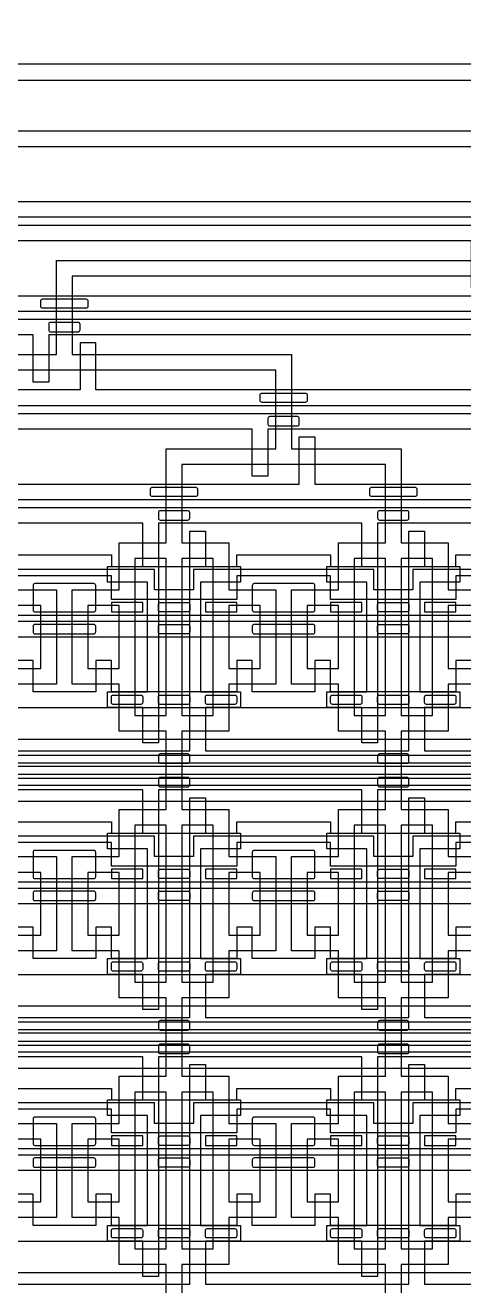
# Model space of a CAD drawing. Extents: x 0 to 194465, y -118660 to 40475.
# Drawn here: x 21262 to 24062, y 18188 to 26222 of the extents above; entities that cross this region are included whole.
import ezdxf

# ---------------------------------------------------------------- set-up
doc = ezdxf.new("R2010")
doc.units = 13
for name, color, linetype in [('Control 1 - Push up', 6, 'Continuous'), ('Control 2 - Push down', 1, 'Continuous'), ('Flow', 5, 'Continuous')]:
    doc.layers.add(name, color=color, linetype=linetype)

msp = doc.modelspace()

# ---------------------------------------------------------------- linework, layer by layer
at = {"layer": 'Control 1 - Push up'}
for points in [[(21212.498876, 22846.1072), (21812.498876, 22846.1072), (21812.498876, 22773.1072), (22612.498876, 22773.1072), (22612.498876, 22846.1072), (23212.498876, 22846.1072), (23212.498876, 22773.1072), (24012.498876, 22773.1072), (24012.498876, 22846.1072), (24612.498876, 22846.1072), (24612.498876, 22773.1072), (25412.498876, 22773.1072), (25412.498876, 22846.1072), (26012.498876, 22846.1072), (26012.498876, 22773.1072), (26812.498876, 22773.1072), (26812.498876, 22846.1072), (27412.498876, 22846.1072), (27412.498876, 22773.1072), (28212.498876, 22773.1072), (28212.498876, 22846.1072), (28812.498876, 22846.1072), (28812.498876, 22773.1072), (29612.498876, 22773.1072)], [(24887.498876, 22753.1072), (23737.498876, 22753.1072), (23737.498876, 22623.1072), (23487.498876, 22623.1072), (23487.498876, 22753.1072), (22337.498876, 22753.1072), (22337.498876, 22623.1072), (22087.498876, 22623.1072), (22087.498876, 22753.1072), (20937.498876, 22753.1072)], [(29612.498876, 22563.1072), (28812.498876, 22563.1072), (28812.498876, 22713.1072), (28212.498876, 22713.1072), (28212.498876, 22563.1072), (27412.498876, 22563.1072), (27412.498876, 22713.1072), (26812.498876, 22713.1072), (26812.498876, 22563.1072), (26012.498876, 22563.1072), (26012.498876, 22713.1072), (25412.498876, 22713.1072), (25412.498876, 22563.1072), (24612.498876, 22563.1072), (24612.498876, 22713.1072), (24012.498876, 22713.1072), (24012.498876, 22563.1072), (23212.498876, 22563.1072), (23212.498876, 22713.1072), (22612.498876, 22713.1072), (22612.498876, 22563.1072), (21812.498876, 22563.1072), (21812.498876, 22713.1072), (21212.498876, 22713.1072)], [(18062.498876, 22463.106939), (41862.498876, 22463.107205)], [(18162.498876, 22423.106938), (41762.498876, 22423.1072), (44962.498876, 22423.1072), (44962.498876, 22323.1072), (41662.498876, 22323.1072), (18262.498876, 22323.1072)], [(24112.498876, 22173.1072), (24012.498876, 22173.1072), (24012.498876, 21973.1072), (23212.498876, 21973.1072), (23212.498876, 22173.1072), (23112.498876, 22173.1072), (23112.498876, 21973.1072), (22712.498876, 21973.1072), (22712.498876, 22173.1072), (22612.498876, 22173.1072), (22612.498876, 21973.1072), (21812.498876, 21973.1072), (21812.498876, 22173.1072), (21712.498876, 22173.1072), (21712.498876, 21973.1072), (21312.498876, 21973.1072), (21312.498876, 22173.1072), (21212.498876, 22173.1072)], [(18462.498876, 21873.1072), (41262.498876, 21873.1072)], [(18462.498876, 20173.1072), (41962.498876, 20173.1072), (41962.498876, 21670.606938), (18462.498876, 21670.606938)], [(18362.498876, 21570.606938), (41862.498876, 21570.606938)], [(18262.498876, 21520.606938), (41762.498876, 21520.606938), (41762.498876, 20623.1072), (18262.498876, 20623.1072)], [(18062.498876, 20763.106939), (41562.498876, 20763.107199), (41562.498876, 21376.067922), (18062.498876, 21376.067922)], [(18162.498876, 20723.106938), (41662.498876, 20723.107199), (41662.498876, 20723.1072), (41662.498876, 21420.606938), (18162.498876, 21420.606938)], [(17962.498876, 21276.067922), (41462.498876, 21276.067922)], [(21212.498876, 21146.1072), (21812.498876, 21146.1072), (21812.498876, 21073.1072), (22612.498876, 21073.1072), (22612.498876, 21146.1072), (23212.498876, 21146.1072), (23212.498876, 21073.1072), (24012.498876, 21073.1072), (24012.498876, 21146.1072), (24612.498876, 21146.1072), (24612.498876, 21073.1072), (25412.498876, 21073.1072), (25412.498876, 21146.1072), (26012.498876, 21146.1072), (26012.498876, 21073.1072), (26812.498876, 21073.1072), (26812.498876, 21146.1072), (27412.498876, 21146.1072), (27412.498876, 21073.1072), (28212.498876, 21073.1072), (28212.498876, 21146.1072), (28812.498876, 21146.1072), (28812.498876, 21073.1072), (29612.498876, 21073.1072)], [(24887.498876, 21053.1072), (23737.498876, 21053.1072), (23737.498876, 20923.1072), (23487.498876, 20923.1072), (23487.498876, 21053.1072), (22337.498876, 21053.1072), (22337.498876, 20923.1072), (22087.498876, 20923.1072), (22087.498876, 21053.1072), (20937.498876, 21053.1072)], [(29612.498876, 20863.1072), (28812.498876, 20863.1072), (28812.498876, 21013.1072), (28212.498876, 21013.1072), (28212.498876, 20863.1072), (27412.498876, 20863.1072), (27412.498876, 21013.1072), (26812.498876, 21013.1072), (26812.498876, 20863.1072), (26012.498876, 20863.1072), (26012.498876, 21013.1072), (25412.498876, 21013.1072), (25412.498876, 20863.1072), (24612.498876, 20863.1072), (24612.498876, 21013.1072), (24012.498876, 21013.1072), (24012.498876, 20863.1072), (23212.498876, 20863.1072), (23212.498876, 21013.1072), (22612.498876, 21013.1072), (22612.498876, 20863.1072), (21812.498876, 20863.1072), (21812.498876, 21013.1072), (21212.498876, 21013.1072)], [(24112.498876, 20473.1072), (24012.498876, 20473.1072), (24012.498876, 20273.1072), (23212.498876, 20273.1072), (23212.498876, 20473.1072), (23112.498876, 20473.1072), (23112.498876, 20273.1072), (22712.498876, 20273.1072), (22712.498876, 20473.1072), (22612.498876, 20473.1072), (22612.498876, 20273.1072), (21812.498876, 20273.1072), (21812.498876, 20473.1072), (21712.498876, 20473.1072), (21712.498876, 20273.1072), (21312.498876, 20273.1072), (21312.498876, 20473.1072), (21212.498876, 20473.1072)], [(18462.498876, 18473.1072), (41962.498876, 18473.1072), (41962.498876, 19970.606938), (18462.498876, 19970.606938)], [(18362.498876, 19870.606938), (41862.498876, 19870.606938)], [(18262.498876, 19820.606938), (41762.498876, 19820.606938), (41762.498876, 18923.1072), (18262.498876, 18923.1072)], [(18162.498876, 19023.106938), (41662.498876, 19023.1072), (41662.498876, 19720.606938), (18162.498876, 19720.606938)], [(18062.498876, 19063.106939), (41562.498876, 19063.107204), (41562.498876, 19063.107199), (41562.498876, 19676.067922), (18062.498876, 19676.067922)], [(17962.498876, 19576.067922), (41462.498876, 19576.067922)], [(21212.498876, 19446.1072), (21812.498876, 19446.1072), (21812.498876, 19373.1072), (22612.498876, 19373.1072), (22612.498876, 19446.1072), (23212.498876, 19446.1072), (23212.498876, 19373.1072), (24012.498876, 19373.1072), (24012.498876, 19446.1072), (24612.498876, 19446.1072), (24612.498876, 19373.1072), (25412.498876, 19373.1072), (25412.498876, 19446.1072), (26012.498876, 19446.1072), (26012.498876, 19373.1072), (26812.498876, 19373.1072), (26812.498876, 19446.1072), (27412.498876, 19446.1072), (27412.498876, 19373.1072), (28212.498876, 19373.1072), (28212.498876, 19446.1072), (28812.498876, 19446.1072), (28812.498876, 19373.1072), (29612.498876, 19373.1072)], [(24887.498876, 19353.1072), (23737.498876, 19353.1072), (23737.498876, 19223.1072), (23487.498876, 19223.1072), (23487.498876, 19353.1072), (22337.498876, 19353.1072), (22337.498876, 19223.1072), (22087.498876, 19223.1072), (22087.498876, 19353.1072), (20937.498876, 19353.1072)], [(29612.498876, 19163.1072), (28812.498876, 19163.1072), (28812.498876, 19313.1072), (28212.498876, 19313.1072), (28212.498876, 19163.1072), (27412.498876, 19163.1072), (27412.498876, 19313.1072), (26812.498876, 19313.1072), (26812.498876, 19163.1072), (26012.498876, 19163.1072), (26012.498876, 19313.1072), (25412.498876, 19313.1072), (25412.498876, 19163.1072), (24612.498876, 19163.1072), (24612.498876, 19313.1072), (24012.498876, 19313.1072), (24012.498876, 19163.1072), (23212.498876, 19163.1072), (23212.498876, 19313.1072), (22612.498876, 19313.1072), (22612.498876, 19163.1072), (21812.498876, 19163.1072), (21812.498876, 19313.1072), (21212.498876, 19313.1072)], [(24112.498876, 18773.1072), (24012.498876, 18773.1072), (24012.498876, 18573.1072), (23212.498876, 18573.1072), (23212.498876, 18773.1072), (23112.498876, 18773.1072), (23112.498876, 18573.1072), (22712.498876, 18573.1072), (22712.498876, 18773.1072), (22612.498876, 18773.1072), (22612.498876, 18573.1072), (21812.498876, 18573.1072), (21812.498876, 18773.1072), (21712.498876, 18773.1072), (21712.498876, 18573.1072), (21312.498876, 18573.1072), (21312.498876, 18773.1072), (21212.498876, 18773.1072)], [(18462.498876, 16773.1072), (41962.498876, 16773.1072), (41962.498876, 18270.606938), (18462.498876, 18270.606938)]]:
    msp.add_lwpolyline(points, dxfattribs=at)
for points in [[(21712.498876, 22650.6072, 0.414214), (21699.998876, 22663.1072), (21324.998876, 22663.1072, 0.414214), (21312.498876, 22650.6072), (21312.498876, 22495.6072, 0.414214), (21324.998876, 22483.1072), (21699.998876, 22483.1072, 0.414214), (21712.498876, 22495.6072)], [(23112.498876, 22650.6072, 0.414214), (23099.998876, 22663.1072), (22724.998876, 22663.1072, 0.414214), (22712.498876, 22650.6072), (22712.498876, 22495.6072, 0.414214), (22724.998876, 22483.1072), (23099.998876, 22483.1072, 0.414214), (23112.498876, 22495.6072)], [(22124.998876, 22483.1072, -0.414214), (22112.498876, 22495.6072), (22112.498876, 22530.6072, -0.414214), (22124.998876, 22543.1072), (22299.998876, 22543.1072, -0.414214), (22312.498876, 22530.6072), (22312.498876, 22495.6072, -0.414214), (22299.998876, 22483.1072)], [(23524.998876, 22483.1072, -0.414214), (23512.498876, 22495.6072), (23512.498876, 22530.6072, -0.414214), (23524.998876, 22543.1072), (23699.998876, 22543.1072, -0.414214), (23712.498876, 22530.6072), (23712.498876, 22495.6072, -0.414214), (23699.998876, 22483.1072)], [(21324.998876, 22343.1072), (21699.998876, 22343.1072, 0.414214), (21712.498876, 22355.6072), (21712.498876, 22390.6072, 0.414214), (21699.998876, 22403.1072), (21324.998876, 22403.1072, 0.414214), (21312.498876, 22390.6072), (21312.498876, 22355.6072, 0.414214)], [(22124.998876, 22343.1072, -0.414214), (22112.498876, 22355.6072), (22112.498876, 22390.6072, -0.414214), (22124.998876, 22403.1072), (22299.998876, 22403.1072, -0.414214), (22312.498876, 22390.6072), (22312.498876, 22355.6072, -0.414214), (22299.998876, 22343.1072)], [(22724.998876, 22343.1072), (23099.998876, 22343.1072, 0.414214), (23112.498876, 22355.6072), (23112.498876, 22390.6072, 0.414214), (23099.998876, 22403.1072), (22724.998876, 22403.1072, 0.414214), (22712.498876, 22390.6072), (22712.498876, 22355.6072, 0.414214)], [(23524.998876, 22343.1072, -0.414214), (23512.498876, 22355.6072), (23512.498876, 22390.6072, -0.414214), (23524.998876, 22403.1072), (23699.998876, 22403.1072, -0.414214), (23712.498876, 22390.6072), (23712.498876, 22355.6072, -0.414214), (23699.998876, 22343.1072)], [(21824.998876, 21893.1072, -0.414214), (21812.498876, 21905.6072), (21812.498876, 21940.6072, -0.414214), (21824.998876, 21953.1072), (21999.998876, 21953.1072, -0.414214), (22012.498876, 21940.6072), (22012.498876, 21905.6072, -0.414214), (21999.998876, 21893.1072)], [(22124.998876, 21893.1072, -0.414214), (22112.498876, 21905.6072), (22112.498876, 21940.6072, -0.414214), (22124.998876, 21953.1072), (22299.998876, 21953.1072, -0.414214), (22312.498876, 21940.6072), (22312.498876, 21905.6072, -0.414214), (22299.998876, 21893.1072)], [(22424.998876, 21893.1072, -0.414214), (22412.498876, 21905.6072), (22412.498876, 21940.6072, -0.414214), (22424.998876, 21953.1072), (22599.998876, 21953.1072, -0.414214), (22612.498876, 21940.6072), (22612.498876, 21905.6072, -0.414214), (22599.998876, 21893.1072)], [(23224.998876, 21893.1072, -0.414214), (23212.498876, 21905.6072), (23212.498876, 21940.6072, -0.414214), (23224.998876, 21953.1072), (23399.998876, 21953.1072, -0.414214), (23412.498876, 21940.6072), (23412.498876, 21905.6072, -0.414214), (23399.998876, 21893.1072)], [(23524.998876, 21893.1072, -0.414214), (23512.498876, 21905.6072), (23512.498876, 21940.6072, -0.414214), (23524.998876, 21953.1072), (23699.998876, 21953.1072, -0.414214), (23712.498876, 21940.6072), (23712.498876, 21905.6072, -0.414214), (23699.998876, 21893.1072)], [(23824.998876, 21893.1072, -0.414214), (23812.498876, 21905.6072), (23812.498876, 21940.6072, -0.414214), (23824.998876, 21953.1072), (23999.998876, 21953.1072, -0.414214), (24012.498876, 21940.6072), (24012.498876, 21905.6072, -0.414214), (23999.998876, 21893.1072)], [(21712.498876, 20950.6072, 0.414214), (21699.998876, 20963.1072), (21324.998876, 20963.1072, 0.414214), (21312.498876, 20950.6072), (21312.498876, 20795.6072, 0.414214), (21324.998876, 20783.1072), (21699.998876, 20783.1072, 0.414214), (21712.498876, 20795.6072)], [(23112.498876, 20950.6072, 0.414214), (23099.998876, 20963.1072), (22724.998876, 20963.1072, 0.414214), (22712.498876, 20950.6072), (22712.498876, 20795.6072, 0.414214), (22724.998876, 20783.1072), (23099.998876, 20783.1072, 0.414214), (23112.498876, 20795.6072)], [(22124.998876, 20783.1072, -0.414214), (22112.498876, 20795.6072), (22112.498876, 20830.6072, -0.414214), (22124.998876, 20843.1072), (22299.998876, 20843.1072, -0.414214), (22312.498876, 20830.6072), (22312.498876, 20795.6072, -0.414214), (22299.998876, 20783.1072)], [(23524.998876, 20783.1072, -0.414214), (23512.498876, 20795.6072), (23512.498876, 20830.6072, -0.414214), (23524.998876, 20843.1072), (23699.998876, 20843.1072, -0.414214), (23712.498876, 20830.6072), (23712.498876, 20795.6072, -0.414214), (23699.998876, 20783.1072)], [(21324.998876, 20643.1072), (21699.998876, 20643.1072, 0.414214), (21712.498876, 20655.6072), (21712.498876, 20690.6072, 0.414214), (21699.998876, 20703.1072), (21324.998876, 20703.1072, 0.414214), (21312.498876, 20690.6072), (21312.498876, 20655.6072, 0.414214)], [(22124.998876, 20643.1072, -0.414214), (22112.498876, 20655.6072), (22112.498876, 20690.6072, -0.414214), (22124.998876, 20703.1072), (22299.998876, 20703.1072, -0.414214), (22312.498876, 20690.6072), (22312.498876, 20655.6072, -0.414214), (22299.998876, 20643.1072)], [(22724.998876, 20643.1072), (23099.998876, 20643.1072, 0.414214), (23112.498876, 20655.6072), (23112.498876, 20690.6072, 0.414214), (23099.998876, 20703.1072), (22724.998876, 20703.1072, 0.414214), (22712.498876, 20690.6072), (22712.498876, 20655.6072, 0.414214)], [(23524.998876, 20643.1072, -0.414214), (23512.498876, 20655.6072), (23512.498876, 20690.6072, -0.414214), (23524.998876, 20703.1072), (23699.998876, 20703.1072, -0.414214), (23712.498876, 20690.6072), (23712.498876, 20655.6072, -0.414214), (23699.998876, 20643.1072)], [(21824.998876, 20193.1072, -0.414214), (21812.498876, 20205.6072), (21812.498876, 20240.6072, -0.414214), (21824.998876, 20253.1072), (21999.998876, 20253.1072, -0.414214), (22012.498876, 20240.6072), (22012.498876, 20205.6072, -0.414214), (21999.998876, 20193.1072)], [(22124.998876, 20193.1072, -0.414214), (22112.498876, 20205.6072), (22112.498876, 20240.6072, -0.414214), (22124.998876, 20253.1072), (22299.998876, 20253.1072, -0.414214), (22312.498876, 20240.6072), (22312.498876, 20205.6072, -0.414214), (22299.998876, 20193.1072)], [(22424.998876, 20193.1072, -0.414214), (22412.498876, 20205.6072), (22412.498876, 20240.6072, -0.414214), (22424.998876, 20253.1072), (22599.998876, 20253.1072, -0.414214), (22612.498876, 20240.6072), (22612.498876, 20205.6072, -0.414214), (22599.998876, 20193.1072)], [(23224.998876, 20193.1072, -0.414214), (23212.498876, 20205.6072), (23212.498876, 20240.6072, -0.414214), (23224.998876, 20253.1072), (23399.998876, 20253.1072, -0.414214), (23412.498876, 20240.6072), (23412.498876, 20205.6072, -0.414214), (23399.998876, 20193.1072)], [(23524.998876, 20193.1072, -0.414214), (23512.498876, 20205.6072), (23512.498876, 20240.6072, -0.414214), (23524.998876, 20253.1072), (23699.998876, 20253.1072, -0.414214), (23712.498876, 20240.6072), (23712.498876, 20205.6072, -0.414214), (23699.998876, 20193.1072)], [(23824.998876, 20193.1072, -0.414214), (23812.498876, 20205.6072), (23812.498876, 20240.6072, -0.414214), (23824.998876, 20253.1072), (23999.998876, 20253.1072, -0.414214), (24012.498876, 20240.6072), (24012.498876, 20205.6072, -0.414214), (23999.998876, 20193.1072)], [(21712.498876, 19250.6072, 0.414214), (21699.998876, 19263.1072), (21324.998876, 19263.1072, 0.414214), (21312.498876, 19250.6072), (21312.498876, 19095.6072, 0.414214), (21324.998876, 19083.1072), (21699.998876, 19083.1072, 0.414214), (21712.498876, 19095.6072)], [(23112.498876, 19250.6072, 0.414214), (23099.998876, 19263.1072), (22724.998876, 19263.1072, 0.414214), (22712.498876, 19250.6072), (22712.498876, 19095.6072, 0.414214), (22724.998876, 19083.1072), (23099.998876, 19083.1072, 0.414214), (23112.498876, 19095.6072)], [(22124.998876, 19083.1072, -0.414214), (22112.498876, 19095.6072), (22112.498876, 19130.6072, -0.414214), (22124.998876, 19143.1072), (22299.998876, 19143.1072, -0.414214), (22312.498876, 19130.6072), (22312.498876, 19095.6072, -0.414214), (22299.998876, 19083.1072)], [(23524.998876, 19083.1072, -0.414214), (23512.498876, 19095.6072), (23512.498876, 19130.6072, -0.414214), (23524.998876, 19143.1072), (23699.998876, 19143.1072, -0.414214), (23712.498876, 19130.6072), (23712.498876, 19095.6072, -0.414214), (23699.998876, 19083.1072)], [(21324.998876, 18943.1072), (21699.998876, 18943.1072, 0.414214), (21712.498876, 18955.6072), (21712.498876, 18990.6072, 0.414214), (21699.998876, 19003.1072), (21324.998876, 19003.1072, 0.414214), (21312.498876, 18990.6072), (21312.498876, 18955.6072, 0.414214)], [(22124.998876, 18943.1072, -0.414214), (22112.498876, 18955.6072), (22112.498876, 18990.6072, -0.414214), (22124.998876, 19003.1072), (22299.998876, 19003.1072, -0.414214), (22312.498876, 18990.6072), (22312.498876, 18955.6072, -0.414214), (22299.998876, 18943.1072)], [(22724.998876, 18943.1072), (23099.998876, 18943.1072, 0.414214), (23112.498876, 18955.6072), (23112.498876, 18990.6072, 0.414214), (23099.998876, 19003.1072), (22724.998876, 19003.1072, 0.414214), (22712.498876, 18990.6072), (22712.498876, 18955.6072, 0.414214)], [(23524.998876, 18943.1072, -0.414214), (23512.498876, 18955.6072), (23512.498876, 18990.6072, -0.414214), (23524.998876, 19003.1072), (23699.998876, 19003.1072, -0.414214), (23712.498876, 18990.6072), (23712.498876, 18955.6072, -0.414214), (23699.998876, 18943.1072)], [(21824.998876, 18493.1072, -0.414214), (21812.498876, 18505.6072), (21812.498876, 18540.6072, -0.414214), (21824.998876, 18553.1072), (21999.998876, 18553.1072, -0.414214), (22012.498876, 18540.6072), (22012.498876, 18505.6072, -0.414214), (21999.998876, 18493.1072)], [(22124.998876, 18493.1072, -0.414214), (22112.498876, 18505.6072), (22112.498876, 18540.6072, -0.414214), (22124.998876, 18553.1072), (22299.998876, 18553.1072, -0.414214), (22312.498876, 18540.6072), (22312.498876, 18505.6072, -0.414214), (22299.998876, 18493.1072)], [(22424.998876, 18493.1072, -0.414214), (22412.498876, 18505.6072), (22412.498876, 18540.6072, -0.414214), (22424.998876, 18553.1072), (22599.998876, 18553.1072, -0.414214), (22612.498876, 18540.6072), (22612.498876, 18505.6072, -0.414214), (22599.998876, 18493.1072)], [(23224.998876, 18493.1072, -0.414214), (23212.498876, 18505.6072), (23212.498876, 18540.6072, -0.414214), (23224.998876, 18553.1072), (23399.998876, 18553.1072, -0.414214), (23412.498876, 18540.6072), (23412.498876, 18505.6072, -0.414214), (23399.998876, 18493.1072)], [(23524.998876, 18493.1072, -0.414214), (23512.498876, 18505.6072), (23512.498876, 18540.6072, -0.414214), (23524.998876, 18553.1072), (23699.998876, 18553.1072, -0.414214), (23712.498876, 18540.6072), (23712.498876, 18505.6072, -0.414214), (23699.998876, 18493.1072)], [(23824.998876, 18493.1072, -0.414214), (23812.498876, 18505.6072), (23812.498876, 18540.6072, -0.414214), (23824.998876, 18553.1072), (23999.998876, 18553.1072, -0.414214), (24012.498876, 18540.6072), (24012.498876, 18505.6072, -0.414214), (23999.998876, 18493.1072)]]:
    msp.add_lwpolyline(points, format="xyb", close=True, dxfattribs=at)
for points in [[(22012.498876, 22543.1072), (21812.498876, 22543.1072), (21812.498876, 22483.1072), (22012.498876, 22483.1072)], [(22612.498876, 22543.1072), (22412.498876, 22543.1072), (22412.498876, 22483.1072), (22612.498876, 22483.1072)], [(23412.498876, 22543.1072), (23212.498876, 22543.1072), (23212.498876, 22483.1072), (23412.498876, 22483.1072)], [(24012.498876, 22543.1072), (23812.498876, 22543.1072), (23812.498876, 22483.1072), (24012.498876, 22483.1072)], [(22012.498876, 20843.1072), (21812.498876, 20843.1072), (21812.498876, 20783.1072), (22012.498876, 20783.1072)], [(22612.498876, 20843.1072), (22412.498876, 20843.1072), (22412.498876, 20783.1072), (22612.498876, 20783.1072)], [(23412.498876, 20843.1072), (23212.498876, 20843.1072), (23212.498876, 20783.1072), (23412.498876, 20783.1072)], [(24012.498876, 20843.1072), (23812.498876, 20843.1072), (23812.498876, 20783.1072), (24012.498876, 20783.1072)], [(22012.498876, 19143.1072), (21812.498876, 19143.1072), (21812.498876, 19083.1072), (22012.498876, 19083.1072)], [(22612.498876, 19143.1072), (22412.498876, 19143.1072), (22412.498876, 19083.1072), (22612.498876, 19083.1072)], [(23412.498876, 19143.1072), (23212.498876, 19143.1072), (23212.498876, 19083.1072), (23412.498876, 19083.1072)], [(24012.498876, 19143.1072), (23812.498876, 19143.1072), (23812.498876, 19083.1072), (24012.498876, 19083.1072)]]:
    msp.add_lwpolyline(points, close=True, dxfattribs=at)
at = {"layer": 'Control 2 - Push down'}
for points in [[(41962.498876, 25873.1072), (41962.498876, 25973.1072), (29812.498876, 25973.1072), (29812.498876, 26323.1072), (29712.498876, 26323.1072), (29712.498876, 25973.1072), (14832.498876, 25973.1072), (14832.498876, 20773.1072), (11590.709554, 20773.1072), (11590.709554, 20673.1072), (14932.498876, 20673.1072), (14932.498876, 25873.1072)], [(44962.498876, 25448.1072), (29812.498876, 25448.1072), (29812.498876, 25148.1072), (29712.498876, 25148.1072), (29712.498876, 25448.1072), (17032.498876, 25448.1072), (17032.498876, 7273.1072), (29712.498876, 7273.1072), (29712.498876, 7573.1072), (29812.498876, 7573.1072), (29812.498876, 7273.1072), (30462.498876, 7273.1072), (30462.498876, 7173.1072), (16932.498876, 7173.1072), (16932.498876, 25548.1072), (44962.498876, 25548.1072)], [(17232.498876, 24998.1072), (17232.498876, 7723.1072), (36062.498876, 7723.1072), (36062.498876, 7623.1072), (30112.498876, 7623.1072), (30112.498876, 7323.1072), (30012.498876, 7323.1072), (30012.498876, 7623.1072), (17132.498876, 7623.1072), (17132.498876, 25098.1072), (30012.498876, 25098.1072), (30012.498876, 25398.1072), (30112.498876, 25398.1072), (30112.498876, 25098.1072), (44962.498876, 25098.1072), (44962.498876, 24998.1072)], [(35412.498876, 24848.1072), (35412.498876, 24548.1072), (35312.498876, 24548.1072), (35312.498876, 24848.1072), (24212.498876, 24848.1072), (24212.498876, 24548.1072), (24112.498876, 24548.1072), (24112.498876, 24848.1072), (17432.498876, 24848.1072), (17432.498876, 7873.1072), (24112.498876, 7873.1072), (24112.498876, 8173.1072), (24212.498876, 8173.1072), (24212.498876, 7873.1072), (35312.498876, 7873.1072), (35312.498876, 8173.1072), (35412.498876, 8173.1072), (35412.498876, 7873.1072), (36062.498876, 7873.1072), (36062.498876, 7773.1072), (17332.498876, 7773.1072), (17332.498876, 24948.1072), (44962.498876, 24948.1072), (44962.498876, 24848.1072)], [(17632.498876, 24398.1072), (17632.498876, 8323.1072), (38862.498876, 8323.1072), (38862.498876, 8223.1072), (35712.498876, 8223.1072), (35712.498876, 7923.1072), (35612.498876, 7923.1072), (35612.498876, 8223.1072), (24512.498876, 8223.1072), (24512.498876, 7923.1072), (24412.498876, 7923.1072), (24412.498876, 8223.1072), (17532.498876, 8223.1072), (17532.498876, 24498.1072), (24412.498876, 24498.1072), (24412.498876, 24798.1072), (24512.498876, 24798.1072), (24512.498876, 24498.1072), (35612.498876, 24498.1072), (35612.498876, 24798.1072), (35712.498876, 24798.1072), (35712.498876, 24498.1072), (44962.498876, 24498.1072), (44962.498876, 24398.1072)]]:
    msp.add_lwpolyline(points, close=True, dxfattribs=at)
for points in [[(21362.498876, 24430.6072), (21362.498876, 24465.6072, -0.414214), (21374.998876, 24478.1072), (21649.998876, 24478.1072, -0.414214), (21662.498876, 24465.6072), (21662.498876, 24430.6072, -0.414214), (21649.998876, 24418.1072), (21374.998876, 24418.1072, -0.414214)], [(21599.998876, 24328.1072), (21424.998876, 24328.1072, 0.414214), (21412.498876, 24315.6072), (21412.498876, 24280.6072, 0.414214), (21424.998876, 24268.1072), (21599.998876, 24268.1072, 0.414214), (21612.498876, 24280.6072), (21612.498876, 24315.6072, 0.414214)], [(22762.498876, 23830.6072), (22762.498876, 23865.6072, -0.414214), (22774.998876, 23878.1072), (23049.998876, 23878.1072, -0.414214), (23062.498876, 23865.6072), (23062.498876, 23830.6072, -0.414214), (23049.998876, 23818.1072), (22774.998876, 23818.1072, -0.414214)], [(22999.998876, 23728.1072), (22824.998876, 23728.1072, 0.414214), (22812.498876, 23715.6072), (22812.498876, 23680.6072, 0.414214), (22824.998876, 23668.1072), (22999.998876, 23668.1072, 0.414214), (23012.498876, 23680.6072), (23012.498876, 23715.6072, 0.414214)], [(22062.498876, 23230.6072), (22062.498876, 23265.6072, -0.414214), (22074.998876, 23278.1072), (22349.998876, 23278.1072, -0.414214), (22362.498876, 23265.6072), (22362.498876, 23230.6072, -0.414214), (22349.998876, 23218.1072), (22074.998876, 23218.1072, -0.414214)], [(23462.498876, 23230.6072), (23462.498876, 23265.6072, -0.414214), (23474.998876, 23278.1072), (23749.998876, 23278.1072, -0.414214), (23762.498876, 23265.6072), (23762.498876, 23230.6072, -0.414214), (23749.998876, 23218.1072), (23474.998876, 23218.1072, -0.414214)], [(22299.998876, 23128.1072), (22124.998876, 23128.1072, 0.414214), (22112.498876, 23115.6072), (22112.498876, 23080.6072, 0.414214), (22124.998876, 23068.1072), (22299.998876, 23068.1072, 0.414214), (22312.498876, 23080.6072), (22312.498876, 23115.6072, 0.414214)], [(23699.998876, 23128.1072), (23524.998876, 23128.1072, 0.414214), (23512.498876, 23115.6072), (23512.498876, 23080.6072, 0.414214), (23524.998876, 23068.1072), (23699.998876, 23068.1072, 0.414214), (23712.498876, 23080.6072), (23712.498876, 23115.6072, 0.414214)], [(22299.998876, 21578.1072), (22124.998876, 21578.1072, 0.414214), (22112.498876, 21565.6072), (22112.498876, 21530.6072, 0.414214), (22124.998876, 21518.1072), (22299.998876, 21518.1072, 0.414214), (22312.498876, 21530.6072), (22312.498876, 21565.6072, 0.414214)], [(23699.998876, 21578.1072), (23524.998876, 21578.1072, 0.414214), (23512.498876, 21565.6072), (23512.498876, 21530.6072, 0.414214), (23524.998876, 21518.1072), (23699.998876, 21518.1072, 0.414214), (23712.498876, 21530.6072), (23712.498876, 21565.6072, 0.414214)], [(22299.998876, 21428.1072), (22124.998876, 21428.1072, 0.414214), (22112.498876, 21415.6072), (22112.498876, 21380.6072, 0.414214), (22124.998876, 21368.1072), (22299.998876, 21368.1072, 0.414214), (22312.498876, 21380.6072), (22312.498876, 21415.6072, 0.414214)], [(23699.998876, 21428.1072), (23524.998876, 21428.1072, 0.414214), (23512.498876, 21415.6072), (23512.498876, 21380.6072, 0.414214), (23524.998876, 21368.1072), (23699.998876, 21368.1072, 0.414214), (23712.498876, 21380.6072), (23712.498876, 21415.6072, 0.414214)], [(22299.998876, 19878.1072), (22124.998876, 19878.1072, 0.414214), (22112.498876, 19865.6072), (22112.498876, 19830.6072, 0.414214), (22124.998876, 19818.1072), (22299.998876, 19818.1072, 0.414214), (22312.498876, 19830.6072), (22312.498876, 19865.6072, 0.414214)], [(23699.998876, 19878.1072), (23524.998876, 19878.1072, 0.414214), (23512.498876, 19865.6072), (23512.498876, 19830.6072, 0.414214), (23524.998876, 19818.1072), (23699.998876, 19818.1072, 0.414214), (23712.498876, 19830.6072), (23712.498876, 19865.6072, 0.414214)], [(22299.998876, 19728.1072), (22124.998876, 19728.1072, 0.414214), (22112.498876, 19715.6072), (22112.498876, 19680.6072, 0.414214), (22124.998876, 19668.1072), (22299.998876, 19668.1072, 0.414214), (22312.498876, 19680.6072), (22312.498876, 19715.6072, 0.414214)], [(23699.998876, 19728.1072), (23524.998876, 19728.1072, 0.414214), (23512.498876, 19715.6072), (23512.498876, 19680.6072, 0.414214), (23524.998876, 19668.1072), (23699.998876, 19668.1072, 0.414214), (23712.498876, 19680.6072), (23712.498876, 19715.6072, 0.414214)]]:
    msp.add_lwpolyline(points, format="xyb", close=True, dxfattribs=at)
for points in [[(17732.498876, 24348.1072), (44962.498876, 24348.1072), (44962.498876, 24248.1072), (38212.498876, 24248.1072), (38212.498876, 23948.1072), (38112.498876, 23948.1072), (38112.498876, 24248.1072), (32612.498876, 24248.1072), (32612.498876, 23948.1072), (32512.498876, 23948.1072), (32512.498876, 24248.1072), (27012.498876, 24248.1072), (27012.498876, 23948.1072), (26912.498876, 23948.1072), (26912.498876, 24248.1072), (21412.498876, 24248.1072), (21412.498876, 23948.1072), (21312.498876, 23948.1072), (21312.498876, 24248.1072), (17832.498876, 24248.1072)], [(18032.498876, 23798.1072), (44962.498876, 23798.1072), (44962.498876, 23898.1072), (38512.498876, 23898.1072), (38512.498876, 24198.1072), (38412.498876, 24198.1072), (38412.498876, 23898.1072), (32912.498876, 23898.1072), (32912.498876, 24198.1072), (32812.498876, 24198.1072), (32812.498876, 23898.1072), (27312.498876, 23898.1072), (27312.498876, 24198.1072), (27212.498876, 24198.1072), (27212.498876, 23898.1072), (21712.498876, 23898.1072), (21712.498876, 24198.1072), (21612.498876, 24198.1072), (21612.498876, 23898.1072), (17932.498876, 23898.1072)], [(18132.498876, 23748.1072), (44962.498876, 23748.1072)], [(36712.498876, 23648.1072), (34012.498876, 23648.1072), (34012.498876, 23348.1072), (33912.498876, 23348.1072), (33912.498876, 23648.1072), (31212.498876, 23648.1072), (31212.498876, 23348.1072), (31112.498876, 23348.1072), (31112.498876, 23648.1072), (28412.498876, 23648.1072), (28412.498876, 23348.1072), (28312.498876, 23348.1072), (28312.498876, 23648.1072), (25612.498876, 23648.1072), (25612.498876, 23348.1072), (25512.498876, 23348.1072), (25512.498876, 23648.1072), (22812.498876, 23648.1072), (22812.498876, 23348.1072), (22712.498876, 23348.1072), (22712.498876, 23648.1072), (20012.498876, 23648.1072)], [(20312.498876, 23298.1072), (23012.498876, 23298.1072), (23012.498876, 23598.1072), (23112.498876, 23598.1072), (23112.498876, 23298.1072), (25812.498876, 23298.1072), (25812.498876, 23598.1072), (25912.498876, 23598.1072), (25912.498876, 23298.1072), (28612.498876, 23298.1072), (28612.498876, 23598.1072), (28712.498876, 23598.1072), (28712.498876, 23298.1072), (31412.498876, 23298.1072), (31412.498876, 23598.1072), (31512.498876, 23598.1072), (31512.498876, 23298.1072), (34212.498876, 23298.1072), (34212.498876, 23598.1072), (34312.498876, 23598.1072), (34312.498876, 23298.1072), (37012.498876, 23298.1072)], [(44962.498876, 23198.1072), (18432.498876, 23198.1072)], [(19212.498876, 23148.1072), (44962.498876, 23148.1072)], [(24812.498876, 23048.1072), (23512.498876, 23048.1072), (23512.498876, 21648.1072), (23412.498876, 21648.1072), (23412.498876, 21873.1072), (23187.498876, 21873.1072), (23187.498876, 21973.1072), (23442.498876, 21973.1072), (23442.498876, 22673.1072), (23187.498876, 22673.1072), (23187.498876, 22773.1072), (23412.498876, 22773.1072), (23412.498876, 23048.1072), (22112.498876, 23048.1072), (22112.498876, 21648.1072), (22012.498876, 21648.1072), (22012.498876, 21873.1072), (21787.498876, 21873.1072), (21787.498876, 21973.1072), (22042.498876, 21973.1072), (22042.498876, 22673.1072), (21787.498876, 22673.1072), (21787.498876, 22773.1072), (22012.498876, 22773.1072), (22012.498876, 23048.1072), (20712.498876, 23048.1072)], [(21012.498876, 21598.1072), (22312.498876, 21598.1072), (22312.498876, 22998.1072), (22412.498876, 22998.1072), (22412.498876, 22773.1072), (22637.498876, 22773.1072), (22637.498876, 22673.1072), (22382.498876, 22673.1072), (22382.498876, 21973.1072), (22637.498876, 21973.1072), (22637.498876, 21873.1072), (22412.498876, 21873.1072), (22412.498876, 21598.1072), (23712.498876, 21598.1072), (23712.498876, 22998.1072), (23812.498876, 22998.1072), (23812.498876, 22773.1072), (24037.498876, 22773.1072), (24037.498876, 22673.1072), (23782.498876, 22673.1072), (23782.498876, 21973.1072), (24037.498876, 21973.1072), (24037.498876, 21873.1072), (23812.498876, 21873.1072), (23812.498876, 21598.1072), (25112.498876, 21598.1072)], [(44962.498876, 21498.1072), (19512.498876, 21498.1072)], [(19212.498876, 21448.1072), (44962.498876, 21448.1072)], [(24812.498876, 21348.1072), (23512.498876, 21348.1072), (23512.498876, 19948.1072), (23412.498876, 19948.1072), (23412.498876, 20173.1072), (23187.498876, 20173.1072), (23187.498876, 20273.1072), (23442.498876, 20273.1072), (23442.498876, 20973.1072), (23187.498876, 20973.1072), (23187.498876, 21073.1072), (23412.498876, 21073.1072), (23412.498876, 21348.1072), (22112.498876, 21348.1072), (22112.498876, 19948.1072), (22012.498876, 19948.1072), (22012.498876, 20173.1072), (21787.498876, 20173.1072), (21787.498876, 20273.1072), (22042.498876, 20273.1072), (22042.498876, 20973.1072), (21787.498876, 20973.1072), (21787.498876, 21073.1072), (22012.498876, 21073.1072), (22012.498876, 21348.1072), (20712.498876, 21348.1072)], [(21012.498876, 19898.1072), (22312.498876, 19898.1072), (22312.498876, 21298.1072), (22412.498876, 21298.1072), (22412.498876, 21073.1072), (22637.498876, 21073.1072), (22637.498876, 20973.1072), (22382.498876, 20973.1072), (22382.498876, 20273.1072), (22637.498876, 20273.1072), (22637.498876, 20173.1072), (22412.498876, 20173.1072), (22412.498876, 19898.1072), (23712.498876, 19898.1072), (23712.498876, 21298.1072), (23812.498876, 21298.1072), (23812.498876, 21073.1072), (24037.498876, 21073.1072), (24037.498876, 20973.1072), (23782.498876, 20973.1072), (23782.498876, 20273.1072), (24037.498876, 20273.1072), (24037.498876, 20173.1072), (23812.498876, 20173.1072), (23812.498876, 19898.1072), (25112.498876, 19898.1072)], [(44962.498876, 19798.1072), (19512.498876, 19798.1072)], [(19212.498876, 19748.1072), (44962.498876, 19748.1072)], [(24812.498876, 19648.1072), (23512.498876, 19648.1072), (23512.498876, 18248.1072), (23412.498876, 18248.1072), (23412.498876, 18473.1072), (23187.498876, 18473.1072), (23187.498876, 18573.1072), (23442.498876, 18573.1072), (23442.498876, 19273.1072), (23187.498876, 19273.1072), (23187.498876, 19373.1072), (23412.498876, 19373.1072), (23412.498876, 19648.1072), (22112.498876, 19648.1072), (22112.498876, 18248.1072), (22012.498876, 18248.1072), (22012.498876, 18473.1072), (21787.498876, 18473.1072), (21787.498876, 18573.1072), (22042.498876, 18573.1072), (22042.498876, 19273.1072), (21787.498876, 19273.1072), (21787.498876, 19373.1072), (22012.498876, 19373.1072), (22012.498876, 19648.1072), (20712.498876, 19648.1072)], [(21012.498876, 18198.1072), (22312.498876, 18198.1072), (22312.498876, 19598.1072), (22412.498876, 19598.1072), (22412.498876, 19373.1072), (22637.498876, 19373.1072), (22637.498876, 19273.1072), (22382.498876, 19273.1072), (22382.498876, 18573.1072), (22637.498876, 18573.1072), (22637.498876, 18473.1072), (22412.498876, 18473.1072), (22412.498876, 18198.1072), (23712.498876, 18198.1072), (23712.498876, 19598.1072), (23812.498876, 19598.1072), (23812.498876, 19373.1072), (24037.498876, 19373.1072), (24037.498876, 19273.1072), (23782.498876, 19273.1072), (23782.498876, 18573.1072), (24037.498876, 18573.1072), (24037.498876, 18473.1072), (23812.498876, 18473.1072), (23812.498876, 18198.1072), (25112.498876, 18198.1072)]]:
    msp.add_lwpolyline(points, dxfattribs=at)
at = {"layer": 'Flow'}
msp.add_lwpolyline([(20062.498876, 24123.1072), (21462.498876, 24123.1072), (21462.498876, 24723.1072), (24262.498876, 24723.1072), (24262.498876, 25323.1072), (29862.498876, 25323.1072), (29862.498876, 26123.1072), (28812.498876, 26123.1072, -0.414214), (28662.498876, 26273.1072)], format="xyb", dxfattribs=at)
for points in [[(27062.498876, 24623.1072), (21562.498876, 24623.1072), (21562.498876, 24123.1072), (22962.498876, 24123.1072), (22962.498876, 23523.1072), (23662.498876, 23523.1072), (23662.498876, 23173.1072), (23662.498876, 22923.1072), (23962.498876, 22923.1072), (23962.498876, 22623.1072), (24262.498876, 22623.1072)], [(22162.498876, 18073.1072), (22162.498876, 18323.1072), (21862.498876, 18323.1072), (21862.498876, 18623.1072), (21562.498876, 18623.1072), (21562.498876, 19223.1072), (21862.498876, 19223.1072), (21862.498876, 19523.1072), (22162.498876, 19523.1072), (22162.498876, 19773.1072), (22162.498876, 20023.1072), (21862.498876, 20023.1072), (21862.498876, 20323.1072), (21562.498876, 20323.1072), (21562.498876, 20923.1072), (21862.498876, 20923.1072), (21862.498876, 21223.1072), (22162.498876, 21223.1072), (22162.498876, 21473.1072), (22162.498876, 21723.1072), (21862.498876, 21723.1072), (21862.498876, 22023.1072), (21562.498876, 22023.1072), (21562.498876, 22623.1072), (21862.498876, 22623.1072), (21862.498876, 22923.1072), (22162.498876, 22923.1072), (22162.498876, 23173.1072), (22162.498876, 23523.1072), (22862.498876, 23523.1072), (22862.498876, 24023.1072), (20162.498876, 24023.1072)], [(23562.498876, 18073.1072), (23562.498876, 18323.1072), (23262.498876, 18323.1072), (23262.498876, 18623.1072), (22962.498876, 18623.1072), (22962.498876, 19223.1072), (23262.498876, 19223.1072), (23262.498876, 19523.1072), (23562.498876, 19523.1072), (23562.498876, 19773.1072), (23562.498876, 20023.1072), (23262.498876, 20023.1072), (23262.498876, 20323.1072), (22962.498876, 20323.1072), (22962.498876, 20923.1072), (23262.498876, 20923.1072), (23262.498876, 21223.1072), (23562.498876, 21223.1072), (23562.498876, 21473.1072), (23562.498876, 21723.1072), (23262.498876, 21723.1072), (23262.498876, 22023.1072), (22962.498876, 22023.1072), (22962.498876, 22623.1072), (23262.498876, 22623.1072), (23262.498876, 22923.1072), (23562.498876, 22923.1072), (23562.498876, 23173.1072), (23562.498876, 23423.1072), (22262.498876, 23423.1072), (22262.498876, 23173.1072), (22262.498876, 22923.1072), (22562.498876, 22923.1072), (22562.498876, 22623.1072), (22862.498876, 22623.1072), (22862.498876, 22023.1072), (22562.498876, 22023.1072), (22562.498876, 21723.1072), (22262.498876, 21723.1072), (22262.498876, 21473.1072), (22262.498876, 21223.1072), (22562.498876, 21223.1072), (22562.498876, 20923.1072), (22862.498876, 20923.1072), (22862.498876, 20323.1072), (22562.498876, 20323.1072), (22562.498876, 20023.1072), (22262.498876, 20023.1072), (22262.498876, 19773.1072), (22262.498876, 19523.1072), (22562.498876, 19523.1072), (22562.498876, 19223.1072), (22862.498876, 19223.1072), (22862.498876, 18623.1072), (22562.498876, 18623.1072), (22562.498876, 18323.1072), (22262.498876, 18323.1072), (22262.498876, 18073.1072)], [(21162.498876, 22623.1072), (21462.498876, 22623.1072), (21462.498876, 22023.1072), (21162.498876, 22023.1072)], [(24262.498876, 22023.1072), (23962.498876, 22023.1072), (23962.498876, 21723.1072), (23662.498876, 21723.1072), (23662.498876, 21473.1072), (23662.498876, 21223.1072), (23962.498876, 21223.1072), (23962.498876, 20923.1072), (24262.498876, 20923.1072)], [(21162.498876, 20923.1072), (21462.498876, 20923.1072), (21462.498876, 20323.1072), (21162.498876, 20323.1072)], [(24262.498876, 20323.1072), (23962.498876, 20323.1072), (23962.498876, 20023.1072), (23662.498876, 20023.1072), (23662.498876, 19773.1072), (23662.498876, 19523.1072), (23962.498876, 19523.1072), (23962.498876, 19223.1072), (24262.498876, 19223.1072)], [(21162.498876, 19223.1072), (21462.498876, 19223.1072), (21462.498876, 18623.1072), (21162.498876, 18623.1072)], [(24262.498876, 18623.1072), (23962.498876, 18623.1072), (23962.498876, 18323.1072), (23662.498876, 18323.1072), (23662.498876, 18073.1072)]]:
    msp.add_lwpolyline(points, dxfattribs=at)
for points in [[(22162.498876, 21823.1072), (22162.498876, 22823.1072), (21962.498876, 22823.1072), (21962.498876, 21823.1072)], [(22462.498876, 22823.1072), (22262.498876, 22823.1072), (22262.498876, 21823.1072), (22462.498876, 21823.1072)], [(23562.498876, 21823.1072), (23562.498876, 22823.1072), (23362.498876, 22823.1072), (23362.498876, 21823.1072)], [(23862.498876, 22823.1072), (23662.498876, 22823.1072), (23662.498876, 21823.1072), (23862.498876, 21823.1072)], [(21362.498876, 22523.1072), (21162.498876, 22523.1072), (21162.498876, 22123.1072), (21362.498876, 22123.1072)], [(21862.498876, 22123.1072), (21862.498876, 22523.1072), (21662.498876, 22523.1072), (21662.498876, 22123.1072)], [(22762.498876, 22523.1072), (22562.498876, 22523.1072), (22562.498876, 22123.1072), (22762.498876, 22123.1072)], [(23262.498876, 22123.1072), (23262.498876, 22523.1072), (23062.498876, 22523.1072), (23062.498876, 22123.1072)], [(24162.498876, 22523.1072), (23962.498876, 22523.1072), (23962.498876, 22123.1072), (24162.498876, 22123.1072)], [(22162.498876, 20123.1072), (22162.498876, 21123.1072), (21962.498876, 21123.1072), (21962.498876, 20123.1072)], [(22462.498876, 21123.1072), (22262.498876, 21123.1072), (22262.498876, 20123.1072), (22462.498876, 20123.1072)], [(23562.498876, 20123.1072), (23562.498876, 21123.1072), (23362.498876, 21123.1072), (23362.498876, 20123.1072)], [(23862.498876, 21123.1072), (23662.498876, 21123.1072), (23662.498876, 20123.1072), (23862.498876, 20123.1072)], [(21362.498876, 20823.1072), (21162.498876, 20823.1072), (21162.498876, 20423.1072), (21362.498876, 20423.1072)], [(21862.498876, 20423.1072), (21862.498876, 20823.1072), (21662.498876, 20823.1072), (21662.498876, 20423.1072)], [(22762.498876, 20823.1072), (22562.498876, 20823.1072), (22562.498876, 20423.1072), (22762.498876, 20423.1072)], [(23262.498876, 20423.1072), (23262.498876, 20823.1072), (23062.498876, 20823.1072), (23062.498876, 20423.1072)], [(24162.498876, 20823.1072), (23962.498876, 20823.1072), (23962.498876, 20423.1072), (24162.498876, 20423.1072)], [(22162.498876, 18423.1072), (22162.498876, 19423.1072), (21962.498876, 19423.1072), (21962.498876, 18423.1072)], [(22462.498876, 19423.1072), (22262.498876, 19423.1072), (22262.498876, 18423.1072), (22462.498876, 18423.1072)], [(23562.498876, 18423.1072), (23562.498876, 19423.1072), (23362.498876, 19423.1072), (23362.498876, 18423.1072)], [(23862.498876, 19423.1072), (23662.498876, 19423.1072), (23662.498876, 18423.1072), (23862.498876, 18423.1072)], [(21362.498876, 19123.1072), (21162.498876, 19123.1072), (21162.498876, 18723.1072), (21362.498876, 18723.1072)], [(21862.498876, 18723.1072), (21862.498876, 19123.1072), (21662.498876, 19123.1072), (21662.498876, 18723.1072)], [(22762.498876, 19123.1072), (22562.498876, 19123.1072), (22562.498876, 18723.1072), (22762.498876, 18723.1072)], [(23262.498876, 18723.1072), (23262.498876, 19123.1072), (23062.498876, 19123.1072), (23062.498876, 18723.1072)], [(24162.498876, 19123.1072), (23962.498876, 19123.1072), (23962.498876, 18723.1072), (24162.498876, 18723.1072)]]:
    msp.add_lwpolyline(points, close=True, dxfattribs=at)

doc.saveas('drawing.dxf')
